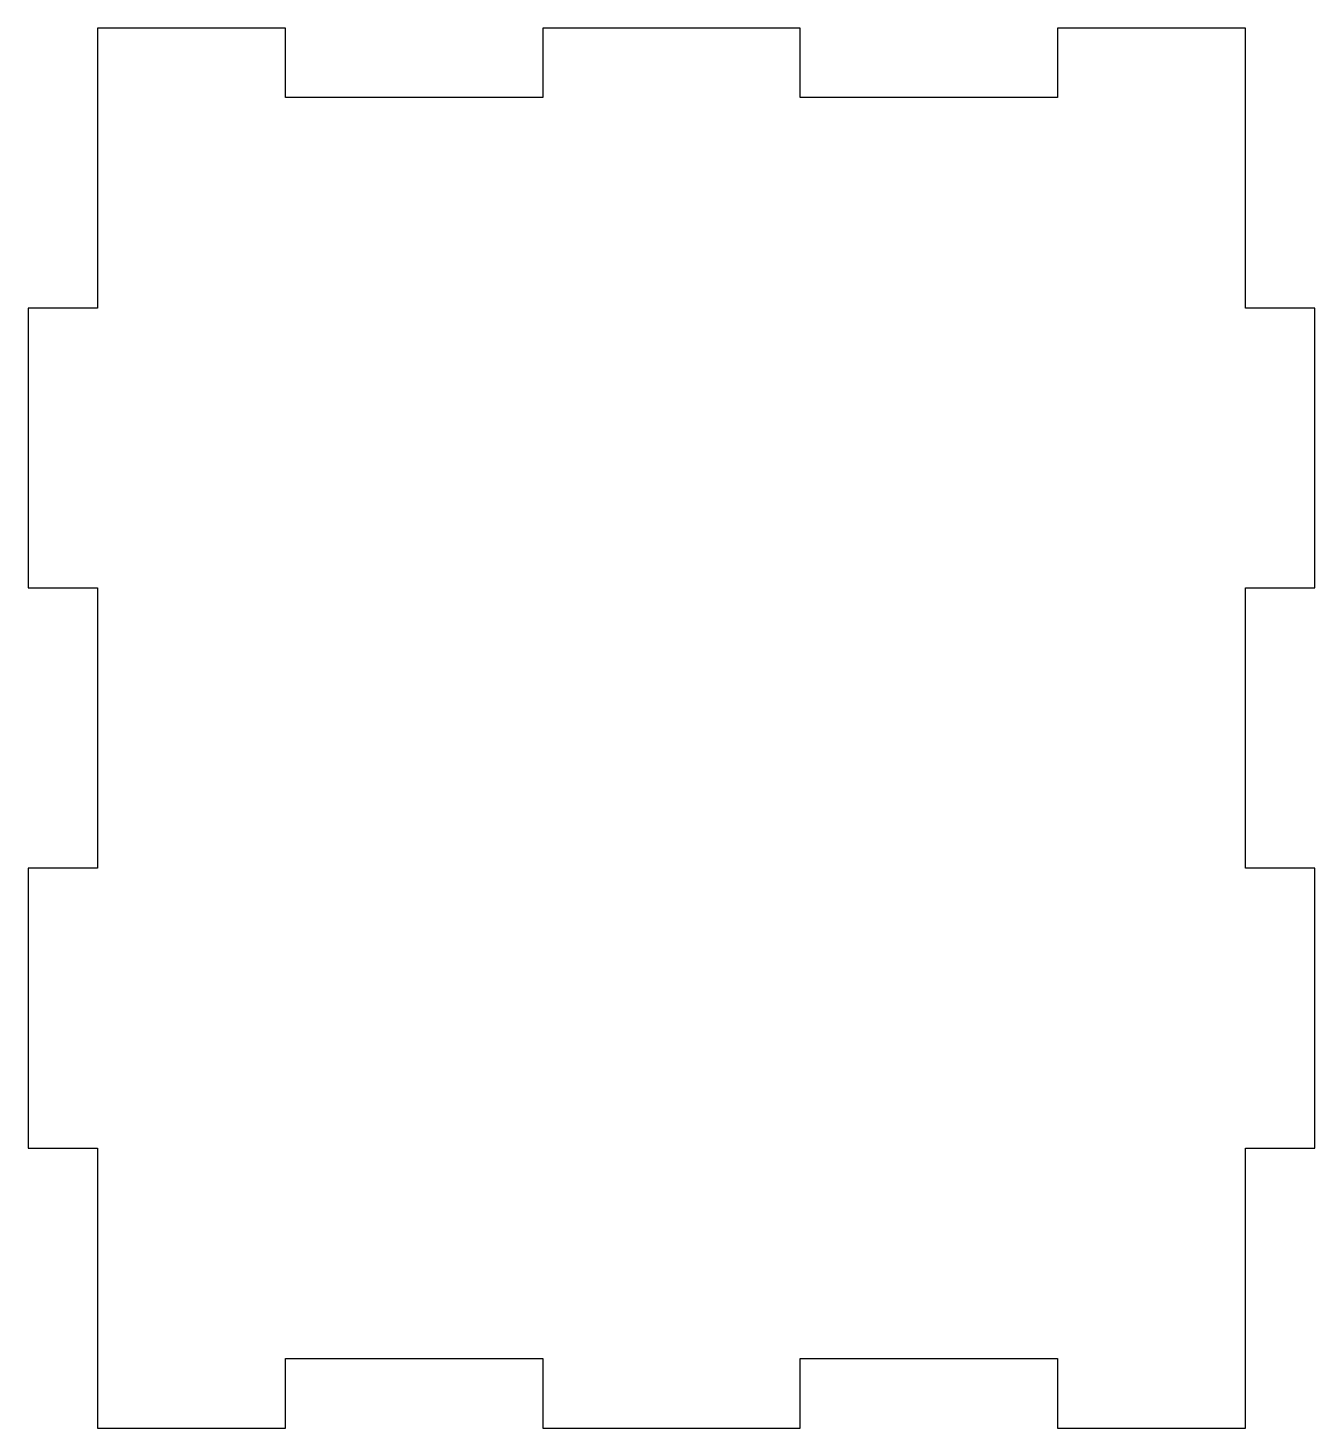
# Model space of a CAD drawing. Header units: millimetres. Extents: x -25 to 25, y -27.2 to 27.2.
import ezdxf

# ---------------------------------------------------------------- set-up
doc = ezdxf.new("R2010")
doc.units = ezdxf.units.MM

msp = doc.modelspace()

# ---------------------------------------------------------------- linework, layer by layer
at = {"color": 7, "linetype": 'Continuous', "lineweight": 25}
for p, q in [((-22.3, 27.2), (-22.3, 16.32)), ((-15, 27.2), (-22.3, 27.2)), ((-15, 24.5), (-15, 27.2)), ((-5, 27.2), (-5, 24.5)), ((5, 27.2), (-5, 27.2)), ((5, 24.5), (5, 27.2)), ((15, 27.2), (15, 24.5)), ((22.3, 27.2), (15, 27.2)), ((22.3, 16.32), (22.3, 27.2)), ((-5, 24.5), (-15, 24.5)), ((15, 24.5), (5, 24.5)), ((-25, 16.32), (-25, 5.44)), ((-22.3, 16.32), (-25, 16.32)), ((25, 16.32), (22.3, 16.32)), ((25, 5.44), (25, 16.32)), ((-25, 5.44), (-22.3, 5.44)), ((-22.3, 5.44), (-22.3, -5.44)), ((22.3, 5.44), (25, 5.44)), ((22.3, -5.44), (22.3, 5.44)), ((-25, -5.44), (-25, -16.32)), ((-22.3, -5.44), (-25, -5.44)), ((25, -5.44), (22.3, -5.44)), ((25, -16.32), (25, -5.44)), ((-25, -16.32), (-22.3, -16.32)), ((-22.3, -16.32), (-22.3, -27.2)), ((22.3, -16.32), (25, -16.32)), ((22.3, -27.2), (22.3, -16.32)), ((-15, -24.5), (-5, -24.5)), ((-15, -27.2), (-15, -24.5)), ((-5, -24.5), (-5, -27.2)), ((5, -24.5), (15, -24.5)), ((5, -27.2), (5, -24.5)), ((15, -24.5), (15, -27.2)), ((-22.3, -27.2), (-15, -27.2)), ((-5, -27.2), (5, -27.2)), ((15, -27.2), (22.3, -27.2))]:
    msp.add_line(p, q, dxfattribs=at)

doc.saveas('drawing.dxf')
